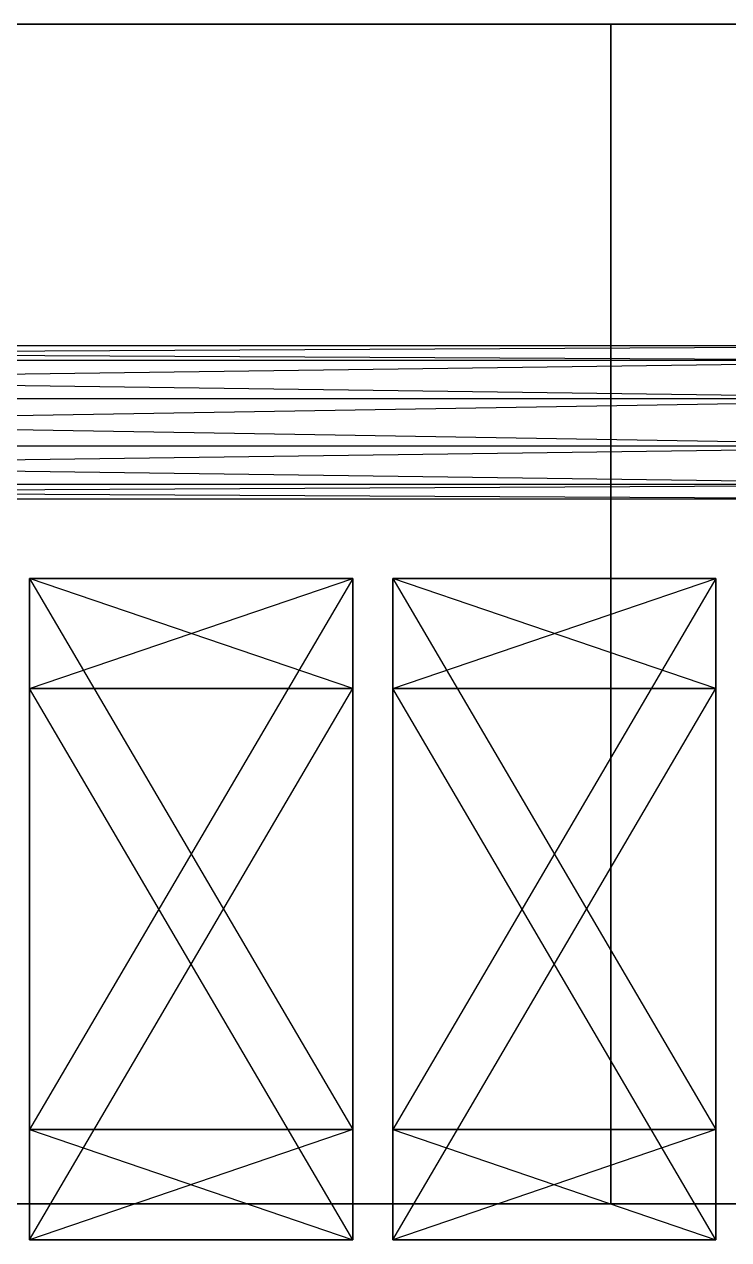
# Model space of a CAD drawing. Extents: x 0 to 4960, y -79 to 258.
# Drawn here: x 3085.8 to 3124.6, y 21.7 to 88.6 of the extents above; entities that cross this region are included whole.
import ezdxf

# ---------------------------------------------------------------- set-up
doc = ezdxf.new("R2010")
doc.units = 0
doc.layers.add('UB3D', color=1, linetype='CONTINUOUS')

msp = doc.modelspace()

# ---------------------------------------------------------------- linework, layer by layer
at = {"layer": 'UB3D', "color": 27}
for points in [[(2921.259843, 23.622047, -2581.102362), (3118.110236, 23.622047, -2581.102362), (3118.110236, 88.582677, -2581.102362), (2921.259843, 88.582677, -2581.102362)], [(3118.110236, 23.622047, -2738.582677), (2921.259843, 23.622047, -2738.582677), (2921.259843, 88.582677, -2738.582677), (3118.110236, 88.582677, -2738.582677)], [(3118.110236, 88.582677, -2738.582677), (3118.110236, 88.582677, -2581.102362), (2921.259843, 88.582677, -2581.102362)], [(3118.110236, 88.582677, -2738.582677), (2921.259843, 88.582677, -2581.102362), (2921.259843, 88.582677, -2738.582677)], [(3118.110236, 88.582677, -2738.582677), (2921.259843, 88.582677, -2738.582677), (3118.110236, 88.582677, -2738.582677)], [(2941.338583, 23.622047, -3361.023622), (3138.188976, 23.622047, -3361.023622), (3138.188976, 88.582677, -3361.023622), (2941.338583, 88.582677, -3361.023622)], [(3138.188976, 23.622047, -3518.503937), (2941.338583, 23.622047, -3518.503937), (2941.338583, 88.582677, -3518.503937), (3138.188976, 88.582677, -3518.503937)], [(3138.188976, 88.582677, -3518.503937), (3138.188976, 88.582677, -3361.023622), (2941.338583, 88.582677, -3361.023622)], [(3138.188976, 88.582677, -3518.503937), (2941.338583, 88.582677, -3361.023622), (2941.338583, 88.582677, -3518.503937)], [(3138.188976, 88.582677, -3518.503937), (2941.338583, 88.582677, -3518.503937), (3138.188976, 88.582677, -3518.503937)], [(3021.259843, 23.622047, -1301.181102), (3218.110236, 23.622047, -1301.181102), (3218.110236, 88.582677, -1301.181102), (3021.259843, 88.582677, -1301.181102)], [(3218.110236, 23.622047, -1458.661417), (3021.259843, 23.622047, -1458.661417), (3021.259843, 88.582677, -1458.661417), (3218.110236, 88.582677, -1458.661417)], [(3218.110236, 88.582677, -1458.661417), (3218.110236, 88.582677, -1301.181102), (3021.259843, 88.582677, -1301.181102)], [(3218.110236, 88.582677, -1458.661417), (3021.259843, 88.582677, -1301.181102), (3021.259843, 88.582677, -1458.661417)], [(3218.110236, 88.582677, -1458.661417), (3021.259843, 88.582677, -1458.661417), (3218.110236, 88.582677, -1458.661417)], [(3021.259843, 23.622047, -1881.102362), (3218.110236, 23.622047, -1881.102362), (3218.110236, 88.582677, -1881.102362), (3021.259843, 88.582677, -1881.102362)], [(3218.110236, 23.622047, -2038.582677), (3021.259843, 23.622047, -2038.582677), (3021.259843, 88.582677, -2038.582677), (3218.110236, 88.582677, -2038.582677)], [(3218.110236, 88.582677, -2038.582677), (3218.110236, 88.582677, -1881.102362), (3021.259843, 88.582677, -1881.102362)], [(3218.110236, 88.582677, -2038.582677), (3021.259843, 88.582677, -1881.102362), (3021.259843, 88.582677, -2038.582677)], [(3218.110236, 88.582677, -2038.582677), (3021.259843, 88.582677, -2038.582677), (3218.110236, 88.582677, -2038.582677)], [(3118.110236, 23.622047, -2581.102362), (3118.110236, 23.622047, -2738.582677), (3118.110236, 88.582677, -2738.582677), (3118.110236, 88.582677, -2581.102362)], [(2921.259843, 23.622047, -2738.582677), (2921.259843, 23.622047, -2581.102362), (3118.110236, 23.622047, -2581.102362)], [(2921.259843, 23.622047, -2738.582677), (3118.110236, 23.622047, -2581.102362), (3118.110236, 23.622047, -2738.582677)], [(2921.259843, 23.622047, -2738.582677), (3118.110236, 23.622047, -2738.582677), (2921.259843, 23.622047, -2738.582677)], [(2941.338583, 23.622047, -3518.503937), (2941.338583, 23.622047, -3361.023622), (3138.188976, 23.622047, -3361.023622)], [(2941.338583, 23.622047, -3518.503937), (3138.188976, 23.622047, -3361.023622), (3138.188976, 23.622047, -3518.503937)], [(2941.338583, 23.622047, -3518.503937), (3138.188976, 23.622047, -3518.503937), (2941.338583, 23.622047, -3518.503937)], [(3021.259843, 23.622047, -1458.661417), (3021.259843, 23.622047, -1301.181102), (3218.110236, 23.622047, -1301.181102)], [(3021.259843, 23.622047, -1458.661417), (3218.110236, 23.622047, -1301.181102), (3218.110236, 23.622047, -1458.661417)], [(3021.259843, 23.622047, -1458.661417), (3218.110236, 23.622047, -1458.661417), (3021.259843, 23.622047, -1458.661417)], [(3021.259843, 23.622047, -2038.582677), (3021.259843, 23.622047, -1881.102362), (3218.110236, 23.622047, -1881.102362)], [(3021.259843, 23.622047, -2038.582677), (3218.110236, 23.622047, -1881.102362), (3218.110236, 23.622047, -2038.582677)], [(3021.259843, 23.622047, -2038.582677), (3218.110236, 23.622047, -2038.582677), (3021.259843, 23.622047, -2038.582677)]]:
    msp.add_3dface(points, dxfattribs=at)
at = {"layer": 'UB3D', "color": 254}
for points in [[(3140.629921, 70.065157, -1064.629921), (2983.149606, 70.065157, -1064.629921), (3140.629921, 70.870118, -1060)], [(2983.149606, 70.065157, -1064.629921), (3140.629921, 70.870118, -1060), (2983.149606, 70.870118, -1060)], [(3140.629921, 70.870118, -1060), (2983.149606, 70.870118, -1060), (3140.629921, 70.065157, -1055.370079)], [(2983.149606, 70.870118, -1060), (3140.629921, 70.065157, -1055.370079), (2983.149606, 70.065157, -1055.370079)], [(3140.629921, 67.957953, -1067.488189), (2983.149606, 67.957953, -1067.488189), (3140.629921, 70.065157, -1064.629921)], [(2983.149606, 67.957953, -1067.488189), (3140.629921, 70.065157, -1064.629921), (2983.149606, 70.065157, -1064.629921)], [(3140.629921, 70.065157, -1055.370079), (2983.149606, 70.065157, -1055.370079), (3140.629921, 67.957953, -1052.511811)], [(2983.149606, 70.065157, -1055.370079), (3140.629921, 67.957953, -1052.511811), (2983.149606, 67.957953, -1052.511811)], [(3140.629921, 65.353465, -1067.488189), (2983.149606, 65.353465, -1067.488189), (3140.629921, 67.957953, -1067.488189)], [(2983.149606, 65.353465, -1067.488189), (3140.629921, 67.957953, -1067.488189), (2983.149606, 67.957953, -1067.488189)], [(3140.629921, 67.957953, -1052.511811), (2983.149606, 67.957953, -1052.511811), (3140.629921, 65.353465, -1052.511811)], [(2983.149606, 67.957953, -1052.511811), (3140.629921, 65.353465, -1052.511811), (2983.149606, 65.353465, -1052.511811)], [(3140.629921, 63.246299, -1064.629921), (2983.149606, 63.246299, -1064.629921), (3140.629921, 65.353465, -1067.488189)], [(2983.149606, 63.246299, -1064.629921), (3140.629921, 65.353465, -1067.488189), (2983.149606, 65.353465, -1067.488189)], [(3140.629921, 65.353465, -1052.511811), (2983.149606, 65.353465, -1052.511811), (3140.629921, 63.246299, -1055.370079)], [(2983.149606, 65.353465, -1052.511811), (3140.629921, 63.246299, -1055.370079), (2983.149606, 63.246299, -1055.370079)], [(3140.629921, 62.441339, -1060), (2983.149606, 62.441339, -1060), (3140.629921, 63.246299, -1064.629921)], [(2983.149606, 62.441339, -1060), (3140.629921, 63.246299, -1064.629921), (2983.149606, 63.246299, -1064.629921)], [(3140.629921, 63.246299, -1055.370079), (2983.149606, 63.246299, -1055.370079), (3140.629921, 62.441339, -1060)], [(2983.149606, 63.246299, -1055.370079), (3140.629921, 62.441339, -1060), (2983.149606, 62.441339, -1060)], [(3103.897598, 52.001299, -2602.913386), (3086.102402, 52.001299, -2602.913386), (3103.897598, 58.070866, -2602.913386)], [(3086.102402, 52.001299, -2602.913386), (3103.897598, 58.070866, -2602.913386), (3086.102402, 58.070866, -2602.913386)], [(3103.897598, 58.070866, -2602.913386), (3086.102402, 58.070866, -2602.913386), (3103.897598, 58.070866, -2555.669291)], [(3086.102402, 58.070866, -2602.913386), (3103.897598, 58.070866, -2555.669291), (3086.102402, 58.070866, -2555.669291)], [(3103.897598, 58.070866, -2555.669291), (3086.102402, 58.070866, -2555.669291), (3103.897598, 27.723071, -2555.669291)], [(3086.102402, 58.070866, -2555.669291), (3103.897598, 27.723071, -2555.669291), (3086.102402, 27.723071, -2555.669291)], [(3086.102402, 52.001299, -2563.543307), (3086.102402, 27.723071, -2555.669291), (3086.102402, 58.070866, -2555.669291)], [(3086.102402, 27.723071, -2555.669291), (3086.102402, 58.070866, -2555.669291), (3086.102402, 52.001299, -2563.543307)], [(3086.102402, 58.070866, -2555.669291), (3086.102402, 52.001299, -2563.543307), (3086.102402, 52.001299, -2602.913386)], [(3086.102402, 52.001299, -2563.543307), (3086.102402, 52.001299, -2602.913386), (3086.102402, 58.070866, -2555.669291)], [(3086.102402, 52.001299, -2602.913386), (3086.102402, 58.070866, -2555.669291), (3086.102402, 58.070866, -2602.913386)], [(3086.102402, 58.070866, -2555.669291), (3086.102402, 58.070866, -2602.913386), (3086.102402, 52.001299, -2602.913386)], [(3086.102402, 52.001299, -2717.086614), (3103.897598, 52.001299, -2717.086614), (3086.102402, 58.070866, -2717.086614)], [(3103.897598, 52.001299, -2717.086614), (3086.102402, 58.070866, -2717.086614), (3103.897598, 58.070866, -2717.086614)], [(3086.102402, 58.070866, -2717.086614), (3103.897598, 58.070866, -2717.086614), (3086.102402, 58.070866, -2764.330709)], [(3103.897598, 58.070866, -2717.086614), (3086.102402, 58.070866, -2764.330709), (3103.897598, 58.070866, -2764.330709)], [(3086.102402, 58.070866, -2764.330709), (3103.897598, 58.070866, -2764.330709), (3086.102402, 27.723071, -2764.330709)], [(3103.897598, 58.070866, -2764.330709), (3086.102402, 27.723071, -2764.330709), (3103.897598, 27.723071, -2764.330709)], [(3086.102402, 52.001299, -2756.456693), (3086.102402, 27.723071, -2764.330709), (3086.102402, 58.070866, -2764.330709)], [(3086.102402, 27.723071, -2764.330709), (3086.102402, 58.070866, -2764.330709), (3086.102402, 52.001299, -2756.456693)], [(3086.102402, 58.070866, -2764.330709), (3086.102402, 52.001299, -2756.456693), (3086.102402, 52.001299, -2717.086614)], [(3086.102402, 52.001299, -2756.456693), (3086.102402, 52.001299, -2717.086614), (3086.102402, 58.070866, -2764.330709)], [(3086.102402, 52.001299, -2717.086614), (3086.102402, 58.070866, -2764.330709), (3086.102402, 58.070866, -2717.086614)], [(3086.102402, 58.070866, -2764.330709), (3086.102402, 58.070866, -2717.086614), (3086.102402, 52.001299, -2717.086614)], [(3103.897598, 52.001299, -1322.913386), (3086.102402, 52.001299, -1322.913386), (3103.897598, 58.070866, -1322.913386)], [(3086.102402, 52.001299, -1322.913386), (3103.897598, 58.070866, -1322.913386), (3086.102402, 58.070866, -1322.913386)], [(3103.897598, 58.070866, -1322.913386), (3086.102402, 58.070866, -1322.913386), (3103.897598, 58.070866, -1275.669291)], [(3086.102402, 58.070866, -1322.913386), (3103.897598, 58.070866, -1275.669291), (3086.102402, 58.070866, -1275.669291)], [(3103.897598, 58.070866, -1275.669291), (3086.102402, 58.070866, -1275.669291), (3103.897598, 27.723071, -1275.669291)], [(3086.102402, 58.070866, -1275.669291), (3103.897598, 27.723071, -1275.669291), (3086.102402, 27.723071, -1275.669291)], [(3086.102402, 52.001299, -1283.543307), (3086.102402, 27.723071, -1275.669291), (3086.102402, 58.070866, -1275.669291)], [(3086.102402, 27.723071, -1275.669291), (3086.102402, 58.070866, -1275.669291), (3086.102402, 52.001299, -1283.543307)], [(3086.102402, 58.070866, -1275.669291), (3086.102402, 52.001299, -1283.543307), (3086.102402, 52.001299, -1322.913386)], [(3086.102402, 52.001299, -1283.543307), (3086.102402, 52.001299, -1322.913386), (3086.102402, 58.070866, -1275.669291)], [(3086.102402, 52.001299, -1322.913386), (3086.102402, 58.070866, -1275.669291), (3086.102402, 58.070866, -1322.913386)], [(3086.102402, 58.070866, -1275.669291), (3086.102402, 58.070866, -1322.913386), (3086.102402, 52.001299, -1322.913386)], [(3086.102402, 52.001299, -1437.086614), (3103.897598, 52.001299, -1437.086614), (3086.102402, 58.070866, -1437.086614)], [(3103.897598, 52.001299, -1437.086614), (3086.102402, 58.070866, -1437.086614), (3103.897598, 58.070866, -1437.086614)], [(3086.102402, 58.070866, -1437.086614), (3103.897598, 58.070866, -1437.086614), (3086.102402, 58.070866, -1484.330709)], [(3103.897598, 58.070866, -1437.086614), (3086.102402, 58.070866, -1484.330709), (3103.897598, 58.070866, -1484.330709)], [(3086.102402, 58.070866, -1484.330709), (3103.897598, 58.070866, -1484.330709), (3086.102402, 27.723071, -1484.330709)], [(3103.897598, 58.070866, -1484.330709), (3086.102402, 27.723071, -1484.330709), (3103.897598, 27.723071, -1484.330709)], [(3086.102402, 52.001299, -1476.456693), (3086.102402, 27.723071, -1484.330709), (3086.102402, 58.070866, -1484.330709)], [(3086.102402, 27.723071, -1484.330709), (3086.102402, 58.070866, -1484.330709), (3086.102402, 52.001299, -1476.456693)], [(3086.102402, 58.070866, -1484.330709), (3086.102402, 52.001299, -1476.456693), (3086.102402, 52.001299, -1437.086614)], [(3086.102402, 52.001299, -1476.456693), (3086.102402, 52.001299, -1437.086614), (3086.102402, 58.070866, -1484.330709)], [(3086.102402, 52.001299, -1437.086614), (3086.102402, 58.070866, -1484.330709), (3086.102402, 58.070866, -1437.086614)], [(3086.102402, 58.070866, -1484.330709), (3086.102402, 58.070866, -1437.086614), (3086.102402, 52.001299, -1437.086614)], [(3103.897598, 52.001299, -1902.913386), (3086.102402, 52.001299, -1902.913386), (3103.897598, 58.070866, -1902.913386)], [(3086.102402, 52.001299, -1902.913386), (3103.897598, 58.070866, -1902.913386), (3086.102402, 58.070866, -1902.913386)], [(3103.897598, 58.070866, -1902.913386), (3086.102402, 58.070866, -1902.913386), (3103.897598, 58.070866, -1855.669291)], [(3086.102402, 58.070866, -1902.913386), (3103.897598, 58.070866, -1855.669291), (3086.102402, 58.070866, -1855.669291)], [(3103.897598, 58.070866, -1855.669291), (3086.102402, 58.070866, -1855.669291), (3103.897598, 27.723071, -1855.669291)], [(3086.102402, 58.070866, -1855.669291), (3103.897598, 27.723071, -1855.669291), (3086.102402, 27.723071, -1855.669291)], [(3086.102402, 52.001299, -1863.543307), (3086.102402, 27.723071, -1855.669291), (3086.102402, 58.070866, -1855.669291)], [(3086.102402, 27.723071, -1855.669291), (3086.102402, 58.070866, -1855.669291), (3086.102402, 52.001299, -1863.543307)], [(3086.102402, 58.070866, -1855.669291), (3086.102402, 52.001299, -1863.543307), (3086.102402, 52.001299, -1902.913386)], [(3086.102402, 52.001299, -1863.543307), (3086.102402, 52.001299, -1902.913386), (3086.102402, 58.070866, -1855.669291)], [(3086.102402, 52.001299, -1902.913386), (3086.102402, 58.070866, -1855.669291), (3086.102402, 58.070866, -1902.913386)], [(3086.102402, 58.070866, -1855.669291), (3086.102402, 58.070866, -1902.913386), (3086.102402, 52.001299, -1902.913386)], [(3086.102402, 52.001299, -2017.086614), (3103.897598, 52.001299, -2017.086614), (3086.102402, 58.070866, -2017.086614)], [(3103.897598, 52.001299, -2017.086614), (3086.102402, 58.070866, -2017.086614), (3103.897598, 58.070866, -2017.086614)], [(3086.102402, 58.070866, -2017.086614), (3103.897598, 58.070866, -2017.086614), (3086.102402, 58.070866, -2064.330709)], [(3103.897598, 58.070866, -2017.086614), (3086.102402, 58.070866, -2064.330709), (3103.897598, 58.070866, -2064.330709)], [(3086.102402, 58.070866, -2064.330709), (3103.897598, 58.070866, -2064.330709), (3086.102402, 27.723071, -2064.330709)], [(3103.897598, 58.070866, -2064.330709), (3086.102402, 27.723071, -2064.330709), (3103.897598, 27.723071, -2064.330709)], [(3086.102402, 52.001299, -2056.456693), (3086.102402, 27.723071, -2064.330709), (3086.102402, 58.070866, -2064.330709)], [(3086.102402, 27.723071, -2064.330709), (3086.102402, 58.070866, -2064.330709), (3086.102402, 52.001299, -2056.456693)], [(3086.102402, 58.070866, -2064.330709), (3086.102402, 52.001299, -2056.456693), (3086.102402, 52.001299, -2017.086614)], [(3086.102402, 52.001299, -2056.456693), (3086.102402, 52.001299, -2017.086614), (3086.102402, 58.070866, -2064.330709)], [(3086.102402, 52.001299, -2017.086614), (3086.102402, 58.070866, -2064.330709), (3086.102402, 58.070866, -2017.086614)], [(3086.102402, 58.070866, -2064.330709), (3086.102402, 58.070866, -2017.086614), (3086.102402, 52.001299, -2017.086614)], [(3103.897598, 52.001299, -2563.543307), (3103.897598, 27.723071, -2555.669291), (3103.897598, 58.070866, -2555.669291)], [(3103.897598, 27.723071, -2555.669291), (3103.897598, 58.070866, -2555.669291), (3103.897598, 52.001299, -2563.543307)], [(3103.897598, 58.070866, -2555.669291), (3103.897598, 52.001299, -2563.543307), (3103.897598, 52.001299, -2602.913386)], [(3103.897598, 52.001299, -2563.543307), (3103.897598, 52.001299, -2602.913386), (3103.897598, 58.070866, -2555.669291)], [(3103.897598, 52.001299, -2602.913386), (3103.897598, 58.070866, -2555.669291), (3103.897598, 58.070866, -2602.913386)], [(3103.897598, 58.070866, -2555.669291), (3103.897598, 58.070866, -2602.913386), (3103.897598, 52.001299, -2602.913386)], [(3103.897598, 52.001299, -2756.456693), (3103.897598, 27.723071, -2764.330709), (3103.897598, 58.070866, -2764.330709)], [(3103.897598, 27.723071, -2764.330709), (3103.897598, 58.070866, -2764.330709), (3103.897598, 52.001299, -2756.456693)], [(3103.897598, 58.070866, -2764.330709), (3103.897598, 52.001299, -2756.456693), (3103.897598, 52.001299, -2717.086614)], [(3103.897598, 52.001299, -2756.456693), (3103.897598, 52.001299, -2717.086614), (3103.897598, 58.070866, -2764.330709)], [(3103.897598, 52.001299, -2717.086614), (3103.897598, 58.070866, -2764.330709), (3103.897598, 58.070866, -2717.086614)], [(3103.897598, 58.070866, -2764.330709), (3103.897598, 58.070866, -2717.086614), (3103.897598, 52.001299, -2717.086614)], [(3103.897598, 52.001299, -1283.543307), (3103.897598, 27.723071, -1275.669291), (3103.897598, 58.070866, -1275.669291)], [(3103.897598, 27.723071, -1275.669291), (3103.897598, 58.070866, -1275.669291), (3103.897598, 52.001299, -1283.543307)], [(3103.897598, 58.070866, -1275.669291), (3103.897598, 52.001299, -1283.543307), (3103.897598, 52.001299, -1322.913386)], [(3103.897598, 52.001299, -1283.543307), (3103.897598, 52.001299, -1322.913386), (3103.897598, 58.070866, -1275.669291)], [(3103.897598, 52.001299, -1322.913386), (3103.897598, 58.070866, -1275.669291), (3103.897598, 58.070866, -1322.913386)], [(3103.897598, 58.070866, -1275.669291), (3103.897598, 58.070866, -1322.913386), (3103.897598, 52.001299, -1322.913386)], [(3103.897598, 52.001299, -1476.456693), (3103.897598, 27.723071, -1484.330709), (3103.897598, 58.070866, -1484.330709)], [(3103.897598, 27.723071, -1484.330709), (3103.897598, 58.070866, -1484.330709), (3103.897598, 52.001299, -1476.456693)], [(3103.897598, 58.070866, -1484.330709), (3103.897598, 52.001299, -1476.456693), (3103.897598, 52.001299, -1437.086614)], [(3103.897598, 52.001299, -1476.456693), (3103.897598, 52.001299, -1437.086614), (3103.897598, 58.070866, -1484.330709)], [(3103.897598, 52.001299, -1437.086614), (3103.897598, 58.070866, -1484.330709), (3103.897598, 58.070866, -1437.086614)], [(3103.897598, 58.070866, -1484.330709), (3103.897598, 58.070866, -1437.086614), (3103.897598, 52.001299, -1437.086614)], [(3103.897598, 52.001299, -1863.543307), (3103.897598, 27.723071, -1855.669291), (3103.897598, 58.070866, -1855.669291)], [(3103.897598, 27.723071, -1855.669291), (3103.897598, 58.070866, -1855.669291), (3103.897598, 52.001299, -1863.543307)], [(3103.897598, 58.070866, -1855.669291), (3103.897598, 52.001299, -1863.543307), (3103.897598, 52.001299, -1902.913386)], [(3103.897598, 52.001299, -1863.543307), (3103.897598, 52.001299, -1902.913386), (3103.897598, 58.070866, -1855.669291)], [(3103.897598, 52.001299, -1902.913386), (3103.897598, 58.070866, -1855.669291), (3103.897598, 58.070866, -1902.913386)], [(3103.897598, 58.070866, -1855.669291), (3103.897598, 58.070866, -1902.913386), (3103.897598, 52.001299, -1902.913386)], [(3103.897598, 52.001299, -2056.456693), (3103.897598, 27.723071, -2064.330709), (3103.897598, 58.070866, -2064.330709)], [(3103.897598, 27.723071, -2064.330709), (3103.897598, 58.070866, -2064.330709), (3103.897598, 52.001299, -2056.456693)], [(3103.897598, 58.070866, -2064.330709), (3103.897598, 52.001299, -2056.456693), (3103.897598, 52.001299, -2017.086614)], [(3103.897598, 52.001299, -2056.456693), (3103.897598, 52.001299, -2017.086614), (3103.897598, 58.070866, -2064.330709)], [(3103.897598, 52.001299, -2017.086614), (3103.897598, 58.070866, -2064.330709), (3103.897598, 58.070866, -2017.086614)], [(3103.897598, 58.070866, -2064.330709), (3103.897598, 58.070866, -2017.086614), (3103.897598, 52.001299, -2017.086614)], [(3123.897598, 52.001299, -3382.913386), (3106.102402, 52.001299, -3382.913386), (3123.897598, 58.070866, -3382.913386)], [(3106.102402, 52.001299, -3382.913386), (3123.897598, 58.070866, -3382.913386), (3106.102402, 58.070866, -3382.913386)], [(3123.897598, 58.070866, -3382.913386), (3106.102402, 58.070866, -3382.913386), (3123.897598, 58.070866, -3335.669291)], [(3106.102402, 58.070866, -3382.913386), (3123.897598, 58.070866, -3335.669291), (3106.102402, 58.070866, -3335.669291)], [(3123.897598, 58.070866, -3335.669291), (3106.102402, 58.070866, -3335.669291), (3123.897598, 27.723071, -3335.669291)], [(3106.102402, 58.070866, -3335.669291), (3123.897598, 27.723071, -3335.669291), (3106.102402, 27.723071, -3335.669291)], [(3106.102402, 52.001299, -3343.543307), (3106.102402, 27.723071, -3335.669291), (3106.102402, 58.070866, -3335.669291)], [(3106.102402, 27.723071, -3335.669291), (3106.102402, 58.070866, -3335.669291), (3106.102402, 52.001299, -3343.543307)], [(3106.102402, 58.070866, -3335.669291), (3106.102402, 52.001299, -3343.543307), (3106.102402, 52.001299, -3382.913386)], [(3106.102402, 52.001299, -3343.543307), (3106.102402, 52.001299, -3382.913386), (3106.102402, 58.070866, -3335.669291)], [(3106.102402, 52.001299, -3382.913386), (3106.102402, 58.070866, -3335.669291), (3106.102402, 58.070866, -3382.913386)], [(3106.102402, 58.070866, -3335.669291), (3106.102402, 58.070866, -3382.913386), (3106.102402, 52.001299, -3382.913386)], [(3106.102402, 52.001299, -3497.086614), (3123.897598, 52.001299, -3497.086614), (3106.102402, 58.070866, -3497.086614)], [(3123.897598, 52.001299, -3497.086614), (3106.102402, 58.070866, -3497.086614), (3123.897598, 58.070866, -3497.086614)], [(3106.102402, 58.070866, -3497.086614), (3123.897598, 58.070866, -3497.086614), (3106.102402, 58.070866, -3544.330709)], [(3123.897598, 58.070866, -3497.086614), (3106.102402, 58.070866, -3544.330709), (3123.897598, 58.070866, -3544.330709)], [(3106.102402, 58.070866, -3544.330709), (3123.897598, 58.070866, -3544.330709), (3106.102402, 27.723071, -3544.330709)], [(3123.897598, 58.070866, -3544.330709), (3106.102402, 27.723071, -3544.330709), (3123.897598, 27.723071, -3544.330709)], [(3106.102402, 52.001299, -3536.456693), (3106.102402, 27.723071, -3544.330709), (3106.102402, 58.070866, -3544.330709)], [(3106.102402, 27.723071, -3544.330709), (3106.102402, 58.070866, -3544.330709), (3106.102402, 52.001299, -3536.456693)], [(3106.102402, 58.070866, -3544.330709), (3106.102402, 52.001299, -3536.456693), (3106.102402, 52.001299, -3497.086614)], [(3106.102402, 52.001299, -3536.456693), (3106.102402, 52.001299, -3497.086614), (3106.102402, 58.070866, -3544.330709)], [(3106.102402, 52.001299, -3497.086614), (3106.102402, 58.070866, -3544.330709), (3106.102402, 58.070866, -3497.086614)], [(3106.102402, 58.070866, -3544.330709), (3106.102402, 58.070866, -3497.086614), (3106.102402, 52.001299, -3497.086614)], [(3123.897598, 52.001299, -3343.543307), (3123.897598, 27.723071, -3335.669291), (3123.897598, 58.070866, -3335.669291)], [(3123.897598, 27.723071, -3335.669291), (3123.897598, 58.070866, -3335.669291), (3123.897598, 52.001299, -3343.543307)], [(3123.897598, 58.070866, -3335.669291), (3123.897598, 52.001299, -3343.543307), (3123.897598, 52.001299, -3382.913386)], [(3123.897598, 52.001299, -3343.543307), (3123.897598, 52.001299, -3382.913386), (3123.897598, 58.070866, -3335.669291)], [(3123.897598, 52.001299, -3382.913386), (3123.897598, 58.070866, -3335.669291), (3123.897598, 58.070866, -3382.913386)], [(3123.897598, 58.070866, -3335.669291), (3123.897598, 58.070866, -3382.913386), (3123.897598, 52.001299, -3382.913386)], [(3123.897598, 52.001299, -3536.456693), (3123.897598, 27.723071, -3544.330709), (3123.897598, 58.070866, -3544.330709)], [(3123.897598, 27.723071, -3544.330709), (3123.897598, 58.070866, -3544.330709), (3123.897598, 52.001299, -3536.456693)], [(3123.897598, 58.070866, -3544.330709), (3123.897598, 52.001299, -3536.456693), (3123.897598, 52.001299, -3497.086614)], [(3123.897598, 52.001299, -3536.456693), (3123.897598, 52.001299, -3497.086614), (3123.897598, 58.070866, -3544.330709)], [(3123.897598, 52.001299, -3497.086614), (3123.897598, 58.070866, -3544.330709), (3123.897598, 58.070866, -3497.086614)], [(3123.897598, 58.070866, -3544.330709), (3123.897598, 58.070866, -3497.086614), (3123.897598, 52.001299, -3497.086614)], [(3103.897598, 21.653543, -2563.543307), (3086.102402, 21.653543, -2563.543307), (3103.897598, 52.001299, -2563.543307)], [(3086.102402, 21.653543, -2563.543307), (3103.897598, 52.001299, -2563.543307), (3086.102402, 52.001299, -2563.543307)], [(3103.897598, 52.001299, -2563.543307), (3086.102402, 52.001299, -2563.543307), (3103.897598, 52.001299, -2602.913386)], [(3086.102402, 52.001299, -2563.543307), (3103.897598, 52.001299, -2602.913386), (3086.102402, 52.001299, -2602.913386)], [(3086.102402, 27.723071, -2555.669291), (3086.102402, 21.653543, -2563.543307), (3086.102402, 52.001299, -2563.543307)], [(3086.102402, 21.653543, -2563.543307), (3086.102402, 52.001299, -2563.543307), (3086.102402, 27.723071, -2555.669291)], [(3086.102402, 21.653543, -2756.456693), (3103.897598, 21.653543, -2756.456693), (3086.102402, 52.001299, -2756.456693)], [(3103.897598, 21.653543, -2756.456693), (3086.102402, 52.001299, -2756.456693), (3103.897598, 52.001299, -2756.456693)], [(3086.102402, 52.001299, -2756.456693), (3103.897598, 52.001299, -2756.456693), (3086.102402, 52.001299, -2717.086614)], [(3103.897598, 52.001299, -2756.456693), (3086.102402, 52.001299, -2717.086614), (3103.897598, 52.001299, -2717.086614)], [(3086.102402, 21.653543, -2764.330709), (3086.102402, 21.653543, -2756.456693), (3086.102402, 52.001299, -2756.456693)], [(3086.102402, 21.653543, -2756.456693), (3086.102402, 52.001299, -2756.456693), (3086.102402, 27.723071, -2764.330709)], [(3103.897598, 21.653543, -1283.543307), (3086.102402, 21.653543, -1283.543307), (3103.897598, 52.001299, -1283.543307)], [(3086.102402, 21.653543, -1283.543307), (3103.897598, 52.001299, -1283.543307), (3086.102402, 52.001299, -1283.543307)], [(3103.897598, 52.001299, -1283.543307), (3086.102402, 52.001299, -1283.543307), (3103.897598, 52.001299, -1322.913386)], [(3086.102402, 52.001299, -1283.543307), (3103.897598, 52.001299, -1322.913386), (3086.102402, 52.001299, -1322.913386)], [(3086.102402, 27.723071, -1275.669291), (3086.102402, 21.653543, -1283.543307), (3086.102402, 52.001299, -1283.543307)], [(3086.102402, 21.653543, -1283.543307), (3086.102402, 52.001299, -1283.543307), (3086.102402, 27.723071, -1275.669291)], [(3086.102402, 21.653543, -1476.456693), (3103.897598, 21.653543, -1476.456693), (3086.102402, 52.001299, -1476.456693)], [(3103.897598, 21.653543, -1476.456693), (3086.102402, 52.001299, -1476.456693), (3103.897598, 52.001299, -1476.456693)], [(3086.102402, 52.001299, -1476.456693), (3103.897598, 52.001299, -1476.456693), (3086.102402, 52.001299, -1437.086614)], [(3103.897598, 52.001299, -1476.456693), (3086.102402, 52.001299, -1437.086614), (3103.897598, 52.001299, -1437.086614)], [(3086.102402, 21.653543, -1484.330709), (3086.102402, 21.653543, -1476.456693), (3086.102402, 52.001299, -1476.456693)], [(3086.102402, 21.653543, -1476.456693), (3086.102402, 52.001299, -1476.456693), (3086.102402, 27.723071, -1484.330709)], [(3103.897598, 21.653543, -1863.543307), (3086.102402, 21.653543, -1863.543307), (3103.897598, 52.001299, -1863.543307)], [(3086.102402, 21.653543, -1863.543307), (3103.897598, 52.001299, -1863.543307), (3086.102402, 52.001299, -1863.543307)], [(3103.897598, 52.001299, -1863.543307), (3086.102402, 52.001299, -1863.543307), (3103.897598, 52.001299, -1902.913386)], [(3086.102402, 52.001299, -1863.543307), (3103.897598, 52.001299, -1902.913386), (3086.102402, 52.001299, -1902.913386)], [(3086.102402, 27.723071, -1855.669291), (3086.102402, 21.653543, -1863.543307), (3086.102402, 52.001299, -1863.543307)], [(3086.102402, 21.653543, -1863.543307), (3086.102402, 52.001299, -1863.543307), (3086.102402, 27.723071, -1855.669291)], [(3086.102402, 21.653543, -2056.456693), (3103.897598, 21.653543, -2056.456693), (3086.102402, 52.001299, -2056.456693)], [(3103.897598, 21.653543, -2056.456693), (3086.102402, 52.001299, -2056.456693), (3103.897598, 52.001299, -2056.456693)], [(3086.102402, 52.001299, -2056.456693), (3103.897598, 52.001299, -2056.456693), (3086.102402, 52.001299, -2017.086614)], [(3103.897598, 52.001299, -2056.456693), (3086.102402, 52.001299, -2017.086614), (3103.897598, 52.001299, -2017.086614)], [(3086.102402, 21.653543, -2064.330709), (3086.102402, 21.653543, -2056.456693), (3086.102402, 52.001299, -2056.456693)], [(3086.102402, 21.653543, -2056.456693), (3086.102402, 52.001299, -2056.456693), (3086.102402, 27.723071, -2064.330709)], [(3103.897598, 21.653543, -2555.669291), (3103.897598, 21.653543, -2563.543307), (3103.897598, 52.001299, -2563.543307)], [(3103.897598, 21.653543, -2563.543307), (3103.897598, 52.001299, -2563.543307), (3103.897598, 27.723071, -2555.669291)], [(3103.897598, 27.723071, -2764.330709), (3103.897598, 21.653543, -2756.456693), (3103.897598, 52.001299, -2756.456693)], [(3103.897598, 21.653543, -2756.456693), (3103.897598, 52.001299, -2756.456693), (3103.897598, 27.723071, -2764.330709)], [(3103.897598, 21.653543, -1275.669291), (3103.897598, 21.653543, -1283.543307), (3103.897598, 52.001299, -1283.543307)], [(3103.897598, 21.653543, -1283.543307), (3103.897598, 52.001299, -1283.543307), (3103.897598, 27.723071, -1275.669291)], [(3103.897598, 27.723071, -1484.330709), (3103.897598, 21.653543, -1476.456693), (3103.897598, 52.001299, -1476.456693)], [(3103.897598, 21.653543, -1476.456693), (3103.897598, 52.001299, -1476.456693), (3103.897598, 27.723071, -1484.330709)], [(3103.897598, 21.653543, -1855.669291), (3103.897598, 21.653543, -1863.543307), (3103.897598, 52.001299, -1863.543307)], [(3103.897598, 21.653543, -1863.543307), (3103.897598, 52.001299, -1863.543307), (3103.897598, 27.723071, -1855.669291)], [(3103.897598, 27.723071, -2064.330709), (3103.897598, 21.653543, -2056.456693), (3103.897598, 52.001299, -2056.456693)], [(3103.897598, 21.653543, -2056.456693), (3103.897598, 52.001299, -2056.456693), (3103.897598, 27.723071, -2064.330709)], [(3123.897598, 21.653543, -3343.543307), (3106.102402, 21.653543, -3343.543307), (3123.897598, 52.001299, -3343.543307)], [(3106.102402, 21.653543, -3343.543307), (3123.897598, 52.001299, -3343.543307), (3106.102402, 52.001299, -3343.543307)], [(3123.897598, 52.001299, -3343.543307), (3106.102402, 52.001299, -3343.543307), (3123.897598, 52.001299, -3382.913386)], [(3106.102402, 52.001299, -3343.543307), (3123.897598, 52.001299, -3382.913386), (3106.102402, 52.001299, -3382.913386)], [(3106.102402, 27.723071, -3335.669291), (3106.102402, 21.653543, -3343.543307), (3106.102402, 52.001299, -3343.543307)], [(3106.102402, 21.653543, -3343.543307), (3106.102402, 52.001299, -3343.543307), (3106.102402, 27.723071, -3335.669291)], [(3106.102402, 21.653543, -3536.456693), (3123.897598, 21.653543, -3536.456693), (3106.102402, 52.001299, -3536.456693)], [(3123.897598, 21.653543, -3536.456693), (3106.102402, 52.001299, -3536.456693), (3123.897598, 52.001299, -3536.456693)], [(3106.102402, 52.001299, -3536.456693), (3123.897598, 52.001299, -3536.456693), (3106.102402, 52.001299, -3497.086614)], [(3123.897598, 52.001299, -3536.456693), (3106.102402, 52.001299, -3497.086614), (3123.897598, 52.001299, -3497.086614)], [(3106.102402, 21.653543, -3544.330709), (3106.102402, 21.653543, -3536.456693), (3106.102402, 52.001299, -3536.456693)], [(3106.102402, 21.653543, -3536.456693), (3106.102402, 52.001299, -3536.456693), (3106.102402, 27.723071, -3544.330709)], [(3123.897598, 21.653543, -3335.669291), (3123.897598, 21.653543, -3343.543307), (3123.897598, 52.001299, -3343.543307)], [(3123.897598, 21.653543, -3343.543307), (3123.897598, 52.001299, -3343.543307), (3123.897598, 27.723071, -3335.669291)], [(3123.897598, 27.723071, -3544.330709), (3123.897598, 21.653543, -3536.456693), (3123.897598, 52.001299, -3536.456693)], [(3123.897598, 21.653543, -3536.456693), (3123.897598, 52.001299, -3536.456693), (3123.897598, 27.723071, -3544.330709)], [(3103.897598, 27.723071, -2555.669291), (3086.102402, 27.723071, -2555.669291), (3103.897598, 27.723071, -2543.858268)], [(3086.102402, 27.723071, -2555.669291), (3103.897598, 27.723071, -2543.858268), (3086.102402, 27.723071, -2543.858268)], [(3103.897598, 27.723071, -2543.858268), (3086.102402, 27.723071, -2543.858268), (3103.897598, 21.653543, -2543.858268)], [(3086.102402, 27.723071, -2543.858268), (3103.897598, 21.653543, -2543.858268), (3086.102402, 21.653543, -2543.858268)], [(3086.102402, 21.653543, -2543.858268), (3086.102402, 27.723071, -2543.858268), (3086.102402, 21.653543, -2555.669291)], [(3086.102402, 27.723071, -2543.858268), (3086.102402, 21.653543, -2555.669291), (3086.102402, 27.723071, -2555.669291)], [(3086.102402, 21.653543, -2555.669291), (3086.102402, 27.723071, -2555.669291), (3086.102402, 21.653543, -2563.543307)], [(3086.102402, 27.723071, -2764.330709), (3103.897598, 27.723071, -2764.330709), (3086.102402, 27.723071, -2776.141732)], [(3103.897598, 27.723071, -2764.330709), (3086.102402, 27.723071, -2776.141732), (3103.897598, 27.723071, -2776.141732)], [(3086.102402, 27.723071, -2776.141732), (3103.897598, 27.723071, -2776.141732), (3086.102402, 21.653543, -2776.141732)], [(3103.897598, 27.723071, -2776.141732), (3086.102402, 21.653543, -2776.141732), (3103.897598, 21.653543, -2776.141732)], [(3086.102402, 27.723071, -2776.141732), (3086.102402, 21.653543, -2776.141732), (3086.102402, 27.723071, -2764.330709)], [(3086.102402, 21.653543, -2776.141732), (3086.102402, 27.723071, -2764.330709), (3086.102402, 21.653543, -2764.330709)], [(3086.102402, 27.723071, -2764.330709), (3086.102402, 21.653543, -2764.330709), (3086.102402, 21.653543, -2756.456693)], [(3103.897598, 27.723071, -1275.669291), (3086.102402, 27.723071, -1275.669291), (3103.897598, 27.723071, -1263.858268)], [(3086.102402, 27.723071, -1275.669291), (3103.897598, 27.723071, -1263.858268), (3086.102402, 27.723071, -1263.858268)], [(3103.897598, 27.723071, -1263.858268), (3086.102402, 27.723071, -1263.858268), (3103.897598, 21.653543, -1263.858268)], [(3086.102402, 27.723071, -1263.858268), (3103.897598, 21.653543, -1263.858268), (3086.102402, 21.653543, -1263.858268)], [(3086.102402, 21.653543, -1263.858268), (3086.102402, 27.723071, -1263.858268), (3086.102402, 21.653543, -1275.669291)], [(3086.102402, 27.723071, -1263.858268), (3086.102402, 21.653543, -1275.669291), (3086.102402, 27.723071, -1275.669291)], [(3086.102402, 21.653543, -1275.669291), (3086.102402, 27.723071, -1275.669291), (3086.102402, 21.653543, -1283.543307)], [(3086.102402, 27.723071, -1484.330709), (3103.897598, 27.723071, -1484.330709), (3086.102402, 27.723071, -1496.141732)], [(3103.897598, 27.723071, -1484.330709), (3086.102402, 27.723071, -1496.141732), (3103.897598, 27.723071, -1496.141732)], [(3086.102402, 27.723071, -1496.141732), (3103.897598, 27.723071, -1496.141732), (3086.102402, 21.653543, -1496.141732)], [(3103.897598, 27.723071, -1496.141732), (3086.102402, 21.653543, -1496.141732), (3103.897598, 21.653543, -1496.141732)], [(3086.102402, 27.723071, -1496.141732), (3086.102402, 21.653543, -1496.141732), (3086.102402, 27.723071, -1484.330709)], [(3086.102402, 21.653543, -1496.141732), (3086.102402, 27.723071, -1484.330709), (3086.102402, 21.653543, -1484.330709)], [(3086.102402, 27.723071, -1484.330709), (3086.102402, 21.653543, -1484.330709), (3086.102402, 21.653543, -1476.456693)], [(3103.897598, 27.723071, -1855.669291), (3086.102402, 27.723071, -1855.669291), (3103.897598, 27.723071, -1843.858268)], [(3086.102402, 27.723071, -1855.669291), (3103.897598, 27.723071, -1843.858268), (3086.102402, 27.723071, -1843.858268)], [(3103.897598, 27.723071, -1843.858268), (3086.102402, 27.723071, -1843.858268), (3103.897598, 21.653543, -1843.858268)], [(3086.102402, 27.723071, -1843.858268), (3103.897598, 21.653543, -1843.858268), (3086.102402, 21.653543, -1843.858268)], [(3086.102402, 21.653543, -1843.858268), (3086.102402, 27.723071, -1843.858268), (3086.102402, 21.653543, -1855.669291)], [(3086.102402, 27.723071, -1843.858268), (3086.102402, 21.653543, -1855.669291), (3086.102402, 27.723071, -1855.669291)], [(3086.102402, 21.653543, -1855.669291), (3086.102402, 27.723071, -1855.669291), (3086.102402, 21.653543, -1863.543307)], [(3086.102402, 27.723071, -2064.330709), (3103.897598, 27.723071, -2064.330709), (3086.102402, 27.723071, -2076.141732)], [(3103.897598, 27.723071, -2064.330709), (3086.102402, 27.723071, -2076.141732), (3103.897598, 27.723071, -2076.141732)], [(3086.102402, 27.723071, -2076.141732), (3103.897598, 27.723071, -2076.141732), (3086.102402, 21.653543, -2076.141732)], [(3103.897598, 27.723071, -2076.141732), (3086.102402, 21.653543, -2076.141732), (3103.897598, 21.653543, -2076.141732)], [(3086.102402, 27.723071, -2076.141732), (3086.102402, 21.653543, -2076.141732), (3086.102402, 27.723071, -2064.330709)], [(3086.102402, 21.653543, -2076.141732), (3086.102402, 27.723071, -2064.330709), (3086.102402, 21.653543, -2064.330709)], [(3086.102402, 27.723071, -2064.330709), (3086.102402, 21.653543, -2064.330709), (3086.102402, 21.653543, -2056.456693)], [(3103.897598, 27.723071, -2543.858268), (3103.897598, 21.653543, -2543.858268), (3103.897598, 27.723071, -2555.669291)], [(3103.897598, 21.653543, -2543.858268), (3103.897598, 27.723071, -2555.669291), (3103.897598, 21.653543, -2555.669291)], [(3103.897598, 27.723071, -2555.669291), (3103.897598, 21.653543, -2555.669291), (3103.897598, 21.653543, -2563.543307)], [(3103.897598, 21.653543, -2776.141732), (3103.897598, 27.723071, -2776.141732), (3103.897598, 21.653543, -2764.330709)], [(3103.897598, 27.723071, -2776.141732), (3103.897598, 21.653543, -2764.330709), (3103.897598, 27.723071, -2764.330709)], [(3103.897598, 21.653543, -2764.330709), (3103.897598, 27.723071, -2764.330709), (3103.897598, 21.653543, -2756.456693)], [(3103.897598, 27.723071, -1263.858268), (3103.897598, 21.653543, -1263.858268), (3103.897598, 27.723071, -1275.669291)], [(3103.897598, 21.653543, -1263.858268), (3103.897598, 27.723071, -1275.669291), (3103.897598, 21.653543, -1275.669291)], [(3103.897598, 27.723071, -1275.669291), (3103.897598, 21.653543, -1275.669291), (3103.897598, 21.653543, -1283.543307)], [(3103.897598, 21.653543, -1496.141732), (3103.897598, 27.723071, -1496.141732), (3103.897598, 21.653543, -1484.330709)], [(3103.897598, 27.723071, -1496.141732), (3103.897598, 21.653543, -1484.330709), (3103.897598, 27.723071, -1484.330709)], [(3103.897598, 21.653543, -1484.330709), (3103.897598, 27.723071, -1484.330709), (3103.897598, 21.653543, -1476.456693)], [(3103.897598, 27.723071, -1843.858268), (3103.897598, 21.653543, -1843.858268), (3103.897598, 27.723071, -1855.669291)], [(3103.897598, 21.653543, -1843.858268), (3103.897598, 27.723071, -1855.669291), (3103.897598, 21.653543, -1855.669291)], [(3103.897598, 27.723071, -1855.669291), (3103.897598, 21.653543, -1855.669291), (3103.897598, 21.653543, -1863.543307)], [(3103.897598, 21.653543, -2076.141732), (3103.897598, 27.723071, -2076.141732), (3103.897598, 21.653543, -2064.330709)], [(3103.897598, 27.723071, -2076.141732), (3103.897598, 21.653543, -2064.330709), (3103.897598, 27.723071, -2064.330709)], [(3103.897598, 21.653543, -2064.330709), (3103.897598, 27.723071, -2064.330709), (3103.897598, 21.653543, -2056.456693)], [(3123.897598, 27.723071, -3335.669291), (3106.102402, 27.723071, -3335.669291), (3123.897598, 27.723071, -3323.858268)], [(3106.102402, 27.723071, -3335.669291), (3123.897598, 27.723071, -3323.858268), (3106.102402, 27.723071, -3323.858268)], [(3123.897598, 27.723071, -3323.858268), (3106.102402, 27.723071, -3323.858268), (3123.897598, 21.653543, -3323.858268)], [(3106.102402, 27.723071, -3323.858268), (3123.897598, 21.653543, -3323.858268), (3106.102402, 21.653543, -3323.858268)], [(3106.102402, 21.653543, -3323.858268), (3106.102402, 27.723071, -3323.858268), (3106.102402, 21.653543, -3335.669291)], [(3106.102402, 27.723071, -3323.858268), (3106.102402, 21.653543, -3335.669291), (3106.102402, 27.723071, -3335.669291)], [(3106.102402, 21.653543, -3335.669291), (3106.102402, 27.723071, -3335.669291), (3106.102402, 21.653543, -3343.543307)], [(3106.102402, 27.723071, -3544.330709), (3123.897598, 27.723071, -3544.330709), (3106.102402, 27.723071, -3556.141732)], [(3123.897598, 27.723071, -3544.330709), (3106.102402, 27.723071, -3556.141732), (3123.897598, 27.723071, -3556.141732)], [(3106.102402, 27.723071, -3556.141732), (3123.897598, 27.723071, -3556.141732), (3106.102402, 21.653543, -3556.141732)], [(3123.897598, 27.723071, -3556.141732), (3106.102402, 21.653543, -3556.141732), (3123.897598, 21.653543, -3556.141732)], [(3106.102402, 27.723071, -3556.141732), (3106.102402, 21.653543, -3556.141732), (3106.102402, 27.723071, -3544.330709)], [(3106.102402, 21.653543, -3556.141732), (3106.102402, 27.723071, -3544.330709), (3106.102402, 21.653543, -3544.330709)], [(3106.102402, 27.723071, -3544.330709), (3106.102402, 21.653543, -3544.330709), (3106.102402, 21.653543, -3536.456693)], [(3123.897598, 27.723071, -3323.858268), (3123.897598, 21.653543, -3323.858268), (3123.897598, 27.723071, -3335.669291)], [(3123.897598, 21.653543, -3323.858268), (3123.897598, 27.723071, -3335.669291), (3123.897598, 21.653543, -3335.669291)], [(3123.897598, 27.723071, -3335.669291), (3123.897598, 21.653543, -3335.669291), (3123.897598, 21.653543, -3343.543307)], [(3123.897598, 21.653543, -3556.141732), (3123.897598, 27.723071, -3556.141732), (3123.897598, 21.653543, -3544.330709)], [(3123.897598, 27.723071, -3556.141732), (3123.897598, 21.653543, -3544.330709), (3123.897598, 27.723071, -3544.330709)], [(3123.897598, 21.653543, -3544.330709), (3123.897598, 27.723071, -3544.330709), (3123.897598, 21.653543, -3536.456693)], [(3103.897598, 21.653543, -2543.858268), (3086.102402, 21.653543, -2543.858268), (3103.897598, 21.653543, -2563.543307)], [(3086.102402, 21.653543, -2543.858268), (3103.897598, 21.653543, -2563.543307), (3086.102402, 21.653543, -2563.543307)], [(3086.102402, 21.653543, -2776.141732), (3103.897598, 21.653543, -2776.141732), (3086.102402, 21.653543, -2756.456693)], [(3103.897598, 21.653543, -2776.141732), (3086.102402, 21.653543, -2756.456693), (3103.897598, 21.653543, -2756.456693)], [(3103.897598, 21.653543, -1263.858268), (3086.102402, 21.653543, -1263.858268), (3103.897598, 21.653543, -1283.543307)], [(3086.102402, 21.653543, -1263.858268), (3103.897598, 21.653543, -1283.543307), (3086.102402, 21.653543, -1283.543307)], [(3086.102402, 21.653543, -1496.141732), (3103.897598, 21.653543, -1496.141732), (3086.102402, 21.653543, -1476.456693)], [(3103.897598, 21.653543, -1496.141732), (3086.102402, 21.653543, -1476.456693), (3103.897598, 21.653543, -1476.456693)], [(3103.897598, 21.653543, -1843.858268), (3086.102402, 21.653543, -1843.858268), (3103.897598, 21.653543, -1863.543307)], [(3086.102402, 21.653543, -1843.858268), (3103.897598, 21.653543, -1863.543307), (3086.102402, 21.653543, -1863.543307)], [(3086.102402, 21.653543, -2076.141732), (3103.897598, 21.653543, -2076.141732), (3086.102402, 21.653543, -2056.456693)], [(3103.897598, 21.653543, -2076.141732), (3086.102402, 21.653543, -2056.456693), (3103.897598, 21.653543, -2056.456693)], [(3123.897598, 21.653543, -3323.858268), (3106.102402, 21.653543, -3323.858268), (3123.897598, 21.653543, -3343.543307)], [(3106.102402, 21.653543, -3323.858268), (3123.897598, 21.653543, -3343.543307), (3106.102402, 21.653543, -3343.543307)], [(3106.102402, 21.653543, -3556.141732), (3123.897598, 21.653543, -3556.141732), (3106.102402, 21.653543, -3536.456693)], [(3123.897598, 21.653543, -3556.141732), (3106.102402, 21.653543, -3536.456693), (3123.897598, 21.653543, -3536.456693)]]:
    msp.add_3dface(points, dxfattribs=at)

doc.saveas('drawing.dxf')
